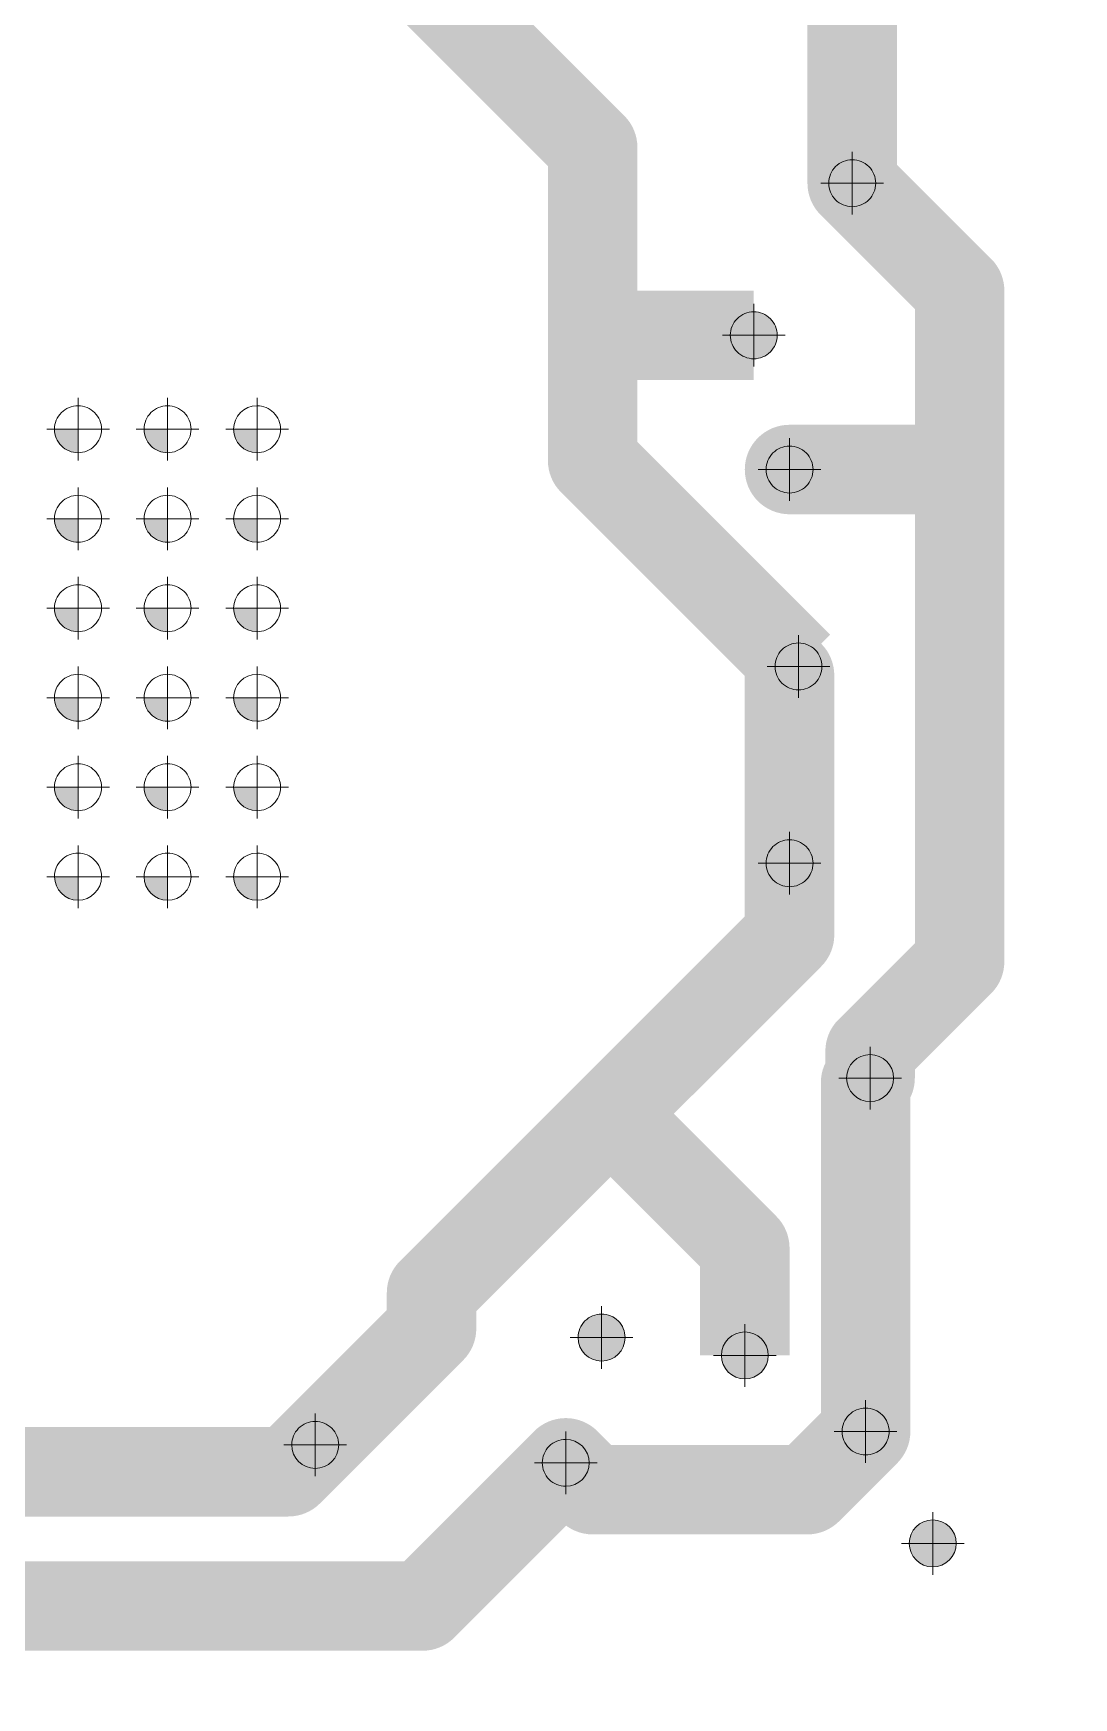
# Paper-space layout 'Layout1' of a CAD drawing. Header units: millimetres. Extents: x 0 to 841, y 0 to 594.
# Drawn here: x 220.17 to 243.42, y 160.48 to 197.68 of the extents above; entities that cross this region are included whole.
import ezdxf

# ---------------------------------------------------------------- set-up
doc = ezdxf.new("R2010")
doc.units = ezdxf.units.MM
for name, color, linetype in [('MidLayer1', 16, 'Continuous'), ('PDF _Геометрия', 7, 'Continuous'), ('PDF _Сплошная заливка', 7, 'Continuous')]:
    doc.layers.add(name, color=color, linetype=linetype)

psp = doc.layouts.get("Layout1")

# ---------------------------------------------------------------- hatches: boundary and pattern name
at = {"layer": 'PDF _Сплошная заливка', "true_color": 0xf5f5f5}
h = psp.add_hatch(color=7, dxfattribs=at)
h.dxf.hatch_style = 1
h.paths.add_polyline_path([(152.1983518411448, 217.7255349687034), (151.6734172367974, 217.7255349687034), (151.6734172367974, 217.2006003644951, 0.4143145161782934)])
h.paths.add_polyline_path([(151.6734172367974, 218.2504695730072), (151.6734172367974, 217.7255349687034), (152.1983518411448, 217.7255349687034, 0.4143145161453508)])
h.paths.add_polyline_path([(151.6734172367974, 218.2504695730072, 0.4143145159939858), (151.1484826324499, 217.7255349687034), (151.6734172367974, 217.7255349687034)])
h.paths.add_polyline_path([(168.473441247264, 221.0501257350684, 0.4143145162007099), (167.9485066428874, 220.5251911307137), (168.473441247264, 220.5251911307137)])
h.paths.add_polyline_path([(168.473441247264, 221.0501257350684), (168.473441247264, 220.5251911307137), (168.9983758516114, 220.5251911307137, 0.414314515925784)])
h.paths.add_polyline_path([(168.9983758516114, 220.5251911307137), (168.473441247264, 220.5251911307137), (168.473441247264, 220.0002565264172, 0.4143145159641667)])
h.paths.add_polyline_path([(190.6738005555294, 222.2506892753886), (190.6738005555294, 221.7250491136624), (191.1987351598768, 221.7250491136624, 0.4140361066713306)])
h.paths.add_polyline_path([(190.6738005555294, 222.2506892753886, 0.4140361064556106), (190.1488659512547, 221.7250491136624), (190.6738005555294, 221.7250491136624)])
h.paths.add_polyline_path([(191.1987351598768, 221.7250491136624), (190.6738005555294, 221.7250491136624), (190.6738005555294, 221.2001145092568, 0.4143145161188053)])
h.paths.add_polyline_path([(208.4735992089213, 167.8503086415253, 0.4143145160073847), (207.9486646045302, 167.3253740371197), (208.4735992089213, 167.3253740371197)])
h.paths.add_polyline_path([(208.4735992089213, 167.8503086415253), (208.4735992089213, 167.3253740371197), (208.9985338132542, 167.3253740371197, 0.4143145162440775)])
h.paths.add_polyline_path([(208.9985338132542, 167.3253740371197), (208.4735992089213, 167.3253740371197), (208.4735992089213, 166.8004394327495, 0.4143145161385547)])
h.paths.add_polyline_path([(205.6739479858029, 166.6504661808799, 0.414314516295859), (205.1490133814118, 166.1255315764452), (205.6739479858029, 166.1255315764452)])
h.paths.add_polyline_path([(205.6739479858029, 166.6504661808799), (205.6739479858029, 166.1255315764452), (206.1988825901503, 166.1255315764452, 0.4143145162657374)])
h.paths.add_polyline_path([(206.1988825901503, 166.1255315764452), (205.6739479858029, 166.1255315764452), (205.6739479858029, 165.5998914148799, 0.4140361063894542)])
h.paths.add_polyline_path([(202.7988021354645, 167.3253719204481), (202.2738675311462, 167.3253719204481), (202.2738675311462, 166.8004373162034, 0.4143145160152931)])
h.paths.add_polyline_path([(202.2738675311462, 167.8503065248765), (202.2738675311462, 167.3253719204481), (202.7988021354645, 167.3253719204481, 0.4143145162635712)])
h.paths.add_polyline_path([(202.2738675311462, 167.8503065248765, 0.4143145159817456), (201.7489329268424, 167.3253719204481), (202.2738675311462, 167.3253719204481)])
h.paths.add_polyline_path([(195.5985902574735, 164.1250509549832), (195.0736556531551, 164.1250509549832), (195.0736556531551, 163.6001163505557, 0.4143145160571014)])
h.paths.add_polyline_path([(195.0736556531551, 164.649985559367), (195.0736556531551, 164.1250509549832), (195.5985902574735, 164.1250509549832, 0.4143145160438534)])
h.paths.add_polyline_path([(195.0736556531551, 164.649985559367, 0.4143145163166619), (194.548721048764, 164.1250509549832), (195.0736556531551, 164.1250509549832)])
h.paths.add_polyline_path([(195.6740848847226, 167.950117477501), (195.6740848847226, 167.425182873219), (196.1990194890409, 167.425182873219, 0.4143145161126098)])
h.paths.add_polyline_path([(195.6740848847226, 167.950117477501, 0.4140361066578205), (195.14844472304, 167.425182873219), (195.6740848847226, 167.425182873219)])
h.paths.add_polyline_path([(196.1990194890409, 167.425182873219), (195.6740848847226, 167.425182873219), (195.6740848847226, 166.9002482691271, 0.4143145159523798)])
h.paths.add_polyline_path([(195.2740339160878, 170.8502795662475), (195.2740339160878, 170.3253449619219), (195.7989685204361, 170.3253449619219, 0.4143145160363984)])
h.paths.add_polyline_path([(195.2740339160878, 170.8502795662475, 0.4143145162213095), (194.749099311945, 170.3253449619219), (195.2740339160878, 170.3253449619219)])
h.paths.add_polyline_path([(195.7989685204361, 170.3253449619219), (195.2740339160878, 170.3253449619219), (195.2740339160878, 169.8004103575963, 0.4143145161191581)])
h.paths.add_polyline_path([(194.8739829474684, 178.0501033877385), (194.8739829474684, 177.5251687834129), (195.3989175518013, 177.5251687834129, 0.4143145159719741)])
h.paths.add_polyline_path([(194.8739829474684, 178.0501033877385, 0.4143145162208565), (194.3490483431501, 177.5251687834129), (194.8739829474684, 177.5251687834129)])
h.paths.add_polyline_path([(195.3989175518013, 177.5251687834129), (194.8739829474684, 177.5251687834129), (194.8739829474684, 177.0002341792183, 0.414314516152352)])
h.paths.add_polyline_path([(191.6735751984693, 180.0505656647924, 0.4140361065096199), (191.1486405941655, 179.5249255031099), (191.6735751984693, 179.5249255031099)])
h.paths.add_polyline_path([(191.6735751984693, 180.0505656647924), (191.6735751984693, 179.5249255031099), (192.1985098027876, 179.5249255031099, 0.4140361064194982)])
h.paths.add_polyline_path([(192.1985098027876, 179.5249255031099), (191.6735751984693, 179.5249255031099), (191.6735751984693, 178.9999908987552, 0.4138105735769094)])
h.paths.add_polyline_path([(189.7989095483031, 175.3250838953404), (189.2739749439847, 175.3250838953404), (189.2739749439847, 174.8001492910366, 0.4143145162915272)])
h.paths.add_polyline_path([(189.2739749439847, 175.8500184996733), (189.2739749439847, 175.3250838953404), (189.7989095483031, 175.3250838953404, 0.4143145162286138)])
h.paths.add_polyline_path([(189.2739749439847, 175.8500184996733, 0.4143145162399471), (188.7490403397101, 175.3250838953404), (189.2739749439847, 175.3250838953404)])
h.paths.add_polyline_path([(185.9740836207652, 173.9500833161596), (185.9740836207652, 173.4251487117758), (186.4990182250981, 173.4251487117758, 0.4138105734341527)])
h.paths.add_polyline_path([(185.9740836207652, 173.9500833161596, 0.4140361064449816), (185.4484434590536, 173.4251487117758), (185.9740836207652, 173.4251487117758)])
h.paths.add_polyline_path([(186.4990182250981, 173.4251487117758), (185.9740836207652, 173.4251487117758), (185.9740836207652, 172.9002141073838, 0.4138105735737928)])
h.paths.add_polyline_path([(183.3987996075653, 181.325061022801), (182.8738650032469, 181.325061022801), (182.8738650032469, 180.80012641849, 0.4143145160474299)])
h.paths.add_polyline_path([(182.8738650032469, 181.849995627002), (182.8738650032469, 181.325061022801), (183.3987996075653, 181.325061022801, 0.4143145160530207)])
h.paths.add_polyline_path([(182.8738650032469, 181.849995627002, 0.4143145161103427), (182.3489303988995, 181.325061022801), (182.8738650032469, 181.325061022801)])
h.paths.add_polyline_path([(178.1988425727154, 177.9251188573512), (177.6739079683971, 177.9251188573512), (177.6739079683971, 177.4001842530402, 0.4143145161012762)])
h.paths.add_polyline_path([(177.6739079683971, 178.4500534616623), (177.6739079683971, 177.9251188573512), (178.1988425727154, 177.9251188573512, 0.414314515917926)])
h.paths.add_polyline_path([(177.6739079683971, 178.4500534616623, 0.4143145161406156), (177.1489733638887, 177.9251188573512), (177.6739079683971, 177.9251188573512)])
h.paths.add_polyline_path([(177.6739079683971, 176.6499285253917, 0.4143145162124949), (177.1489733639469, 176.124993921007), (177.6739079683971, 176.124993921007)])
h.paths.add_polyline_path([(177.6739079683971, 176.6499285253917), (177.6739079683971, 176.124993921007), (178.1988425727154, 176.124993921007, 0.4143145159898055)])
h.paths.add_polyline_path([(178.1988425727154, 176.124993921007), (177.6739079683971, 176.124993921007), (177.6739079683971, 175.6000593165431, 0.4143145162918798)])
h.paths.add_polyline_path([(178.1988425727154, 174.3255639585782), (177.6739079683971, 174.3255639585782), (177.6739079683971, 173.799923796962, 0.4140361064744309)])
h.paths.add_polyline_path([(177.6739079683971, 174.850498562962), (177.6739079683971, 174.3255639585782), (178.1988425727154, 174.3255639585782, 0.4138105736383851)])
h.paths.add_polyline_path([(177.6739079683971, 174.850498562962, 0.4138105736728677), (177.1489733640933, 174.3255639585782), (177.6739079683971, 174.3255639585782)])
h.paths.add_polyline_path([(178.1988425727154, 172.5254291444448), (177.6739079683971, 172.5254291444448), (177.6739079683971, 172.0004945401047, 0.4143145161516976)])
h.paths.add_polyline_path([(177.6739079683971, 173.0503637487777), (177.6739079683971, 172.5254291444448), (178.1988425727154, 172.5254291444448, 0.4143145161872592)])
h.paths.add_polyline_path([(177.6739079683971, 173.0503637487777, 0.4143145162217128), (177.1489733640497, 172.5254291444448), (177.6739079683971, 172.5254291444448)])
h.paths.add_polyline_path([(210.7984103934327, 148.3247380873013), (210.2734757891144, 148.3247380873013), (210.2734757891144, 147.7998034828729, 0.4143145159431113)])
h.paths.add_polyline_path([(210.2734757891144, 148.8496726916705), (210.2734757891144, 148.3247380873013), (210.7984103934327, 148.3247380873013, 0.4143145161639881)])
h.paths.add_polyline_path([(210.2734757891144, 148.8496726916705, 0.4143145160537259), (209.748541184767, 148.3247380873013), (210.2734757891144, 148.3247380873013)])
h.paths.add_polyline_path([(214.8737091496591, 149.0504996888853, 0.4140361066051746), (214.3487745453117, 148.5248595274074), (214.8737091496591, 148.5248595274074)])
h.paths.add_polyline_path([(214.8737091496591, 149.0504996888853), (214.8737091496591, 148.5248595274074), (215.398643753992, 148.5248595274074, 0.4140361065116345)])
h.paths.add_polyline_path([(215.398643753992, 148.5248595274074), (214.8737091496591, 148.5248595274074), (214.8737091496591, 147.9999249232428, 0.4138105736144621)])
h.paths.add_polyline_path([(224.0741758707768, 148.6498546410617), (224.0741758707768, 148.1249200368306), (224.5991104750951, 148.1249200368306, 0.4138105736229028)])
h.paths.add_polyline_path([(224.0741758707768, 148.6498546410617, 0.4140361065574474), (223.5485357091825, 148.1249200368306), (224.0741758707768, 148.1249200368306)])
h.paths.add_polyline_path([(224.5991104750951, 148.1249200368306), (224.0741758707768, 148.1249200368306), (224.0741758707768, 147.5999854324832, 0.4138105737494737)])
h.paths.add_polyline_path([(199.4735107507518, 137.8504434652655, 0.4140361065414498), (198.948576146448, 137.3248033036639), (199.4735107507518, 137.3248033036639)])
h.paths.add_polyline_path([(199.4735107507518, 137.8504434652655), (199.4735107507518, 137.3248033036639), (199.9984453550992, 137.3248033036639, 0.4140361063449201)])
h.paths.add_polyline_path([(199.9984453550992, 137.3248033036639), (199.4735107507518, 137.3248033036639), (199.4735107507518, 136.7998686992728, 0.413810573930181)])
h.paths.add_polyline_path([(226.4737761252613, 166.6504605364321), (226.4737761252613, 166.1255259319819), (226.9987107296088, 166.1255259319819, 0.4143145162374789)])
h.paths.add_polyline_path([(226.4737761252613, 166.6504605364321, 0.414314516018718), (225.9488415209139, 166.1255259319819), (226.4737761252613, 166.1255259319819)])
h.paths.add_polyline_path([(226.9987107296088, 166.1255259319819), (226.4737761252613, 166.1255259319819), (226.4737761252613, 165.5998857703512, 0.4140361064201334)])
h.paths.add_polyline_path([(218.873513278651, 166.0501632438913, 0.4138105737003637), (218.3485786743909, 165.5252286396239), (218.873513278651, 165.5252286396239)])
h.paths.add_polyline_path([(218.873513278651, 166.0501632438913), (218.873513278651, 165.5252286396239), (219.3991534402453, 165.5252286396239, 0.4140361067285753)])
h.paths.add_polyline_path([(219.3991534402453, 165.5252286396239), (218.873513278651, 165.5252286396239), (218.873513278651, 165.0002940353274, 0.414036106303966)])
h.paths.add_polyline_path([(232.073784128746, 166.2497287050951, 0.4143145162670892), (231.5488495245295, 165.7247941005949), (232.073784128746, 165.7247941005949)])
h.paths.add_polyline_path([(232.073784128746, 166.2497287050951), (232.073784128746, 165.7247941005949), (232.5994242903403, 165.7247941005949, 0.4140361066303627)])
h.paths.add_polyline_path([(232.5994242903403, 165.7247941005949), (232.073784128746, 165.7247941005949), (232.073784128746, 165.199859496181, 0.414036106719437)])
h.paths.add_polyline_path([(233.3988206703175, 168.5251551143087), (232.8738860659992, 168.5251551143087), (232.8738860659992, 167.9995149526417, 0.4140361065130878)])
h.paths.add_polyline_path([(232.8738860659992, 169.0500897186198), (232.8738860659992, 168.5251551143087), (233.3988206703175, 168.5251551143087, 0.4143145162466969)])
h.paths.add_polyline_path([(232.8738860659992, 169.0500897186198, 0.4143145161581951), (232.3489514616663, 168.5251551143087), (232.8738860659992, 168.5251551143087)])
h.paths.add_polyline_path([(236.0742938149992, 168.6501304725439, 0.4140361065888485), (235.5493592105781, 168.1244903108686), (236.0742938149992, 168.1244903108686)])
h.paths.add_polyline_path([(236.0742938149992, 168.6501304725439), (236.0742938149992, 168.1244903108686), (236.5992284193176, 168.1244903108686, 0.4140361064654579)])
h.paths.add_polyline_path([(236.5992284193176, 168.1244903108686), (236.0742938149992, 168.1244903108686), (236.0742938149992, 167.5995557066449, 0.4138105737836125)])
h.paths.add_polyline_path([(238.7737559066359, 166.9498933947957, 0.4143145161069174), (238.2488213024058, 166.4249587903164), (238.7737559066359, 166.4249587903164)])
h.paths.add_polyline_path([(238.7737559066359, 166.9498933947957), (238.7737559066359, 166.4249587903164), (239.2986905109688, 166.4249587903164, 0.4143145160450619)])
h.paths.add_polyline_path([(239.2986905109688, 166.4249587903164), (238.7737559066359, 166.4249587903164), (238.7737559066359, 165.9000241860863, 0.4143145161314987)])
h.paths.add_polyline_path([(240.2730650924, 164.4498154358603, 0.4138105737350976), (239.7481304880971, 163.9248808314319), (240.2730650924, 163.9248808314319)])
h.paths.add_polyline_path([(240.2730650924, 164.4498154358603), (240.2730650924, 163.9248808314319), (240.7987052539952, 163.9248808314319, 0.4140361065355619)])
h.paths.add_polyline_path([(240.7987052539952, 163.9248808314319), (240.2730650924, 163.9248808314319), (240.2730650924, 163.3999462271208, 0.4140361066992561)])
h.paths.add_polyline_path([(242.9986328027931, 154.3251921714896), (242.4736981984602, 154.3251921714896), (242.4736981984602, 153.8002575671421, 0.4143145161691765)])
h.paths.add_polyline_path([(242.4736981984602, 154.8501267757706), (242.4736981984602, 154.3251921714896), (242.9986328027931, 154.3251921714896, 0.4143145161299412)])
h.paths.add_polyline_path([(242.4736981984602, 154.8501267757706, 0.4143145161493297), (241.9487635941855, 154.3251921714896), (242.4736981984602, 154.3251921714896)])
h.paths.add_polyline_path([(238.8739450380886, 155.2500761442402, 0.4143145162615562), (238.3490104339303, 154.7251415398709), (238.8739450380886, 154.7251415398709)])
h.paths.add_polyline_path([(238.8739450380886, 155.2500761442402), (238.8739450380886, 154.7251415398709), (239.398879642436, 154.7251415398709, 0.4143145162270018)])
h.paths.add_polyline_path([(239.398879642436, 154.7251415398709), (238.8739450380886, 154.7251415398709), (238.8739450380886, 154.200206935669, 0.4143145161652975)])
h.paths.add_polyline_path([(235.1740027462643, 155.1502750691502), (235.1740027462643, 154.6253404648901), (235.6989373505971, 154.6253404648901, 0.4143145161469626)])
h.paths.add_polyline_path([(235.1740027462643, 155.1502750691502, 0.4143145160874237), (234.6490681417558, 154.6253404648901), (235.1740027462643, 154.6253404648901)])
h.paths.add_polyline_path([(235.6989373505971, 154.6253404648901), (235.1740027462643, 154.6253404648901), (235.1740027462643, 154.1004058604844, 0.4143145162862383)])
h.paths.add_polyline_path([(250.3992229437322, 153.9252428031082), (249.8735827821379, 153.9252428031082), (249.8735827821379, 153.4003081988772, 0.4140361066499366)])
h.paths.add_polyline_path([(249.8735827821379, 154.4501774074265), (249.8735827821379, 153.9252428031082), (250.3992229437322, 153.9252428031082, 0.4140361063217318)])
h.paths.add_polyline_path([(249.8735827821379, 154.4501774074265, 0.4138105737451508), (249.3486481778777, 153.9252428031082), (249.8735827821379, 153.9252428031082)])
h.paths.add_polyline_path([(258.7988821703207, 155.1250831471184), (258.2739475659878, 155.1250831471184), (258.2739475659878, 154.6001485428728, 0.414314516135327)])
h.paths.add_polyline_path([(258.2739475659878, 155.6500177515313), (258.2739475659878, 155.1250831471184), (258.7988821703207, 155.1250831471184, 0.4143145160675783)])
h.paths.add_polyline_path([(258.2739475659878, 155.6500177515313, 0.4143145160498977), (257.7490129616403, 155.1250831471184), (258.2739475659878, 155.1250831471184)])
h.paths.add_polyline_path([(272.6736657647084, 157.8501125173211, 0.4143145161541151), (272.1487311604628, 157.3251779129882), (272.6736657647084, 157.3251779129882)])
h.paths.add_polyline_path([(272.6736657647084, 157.8501125173211), (272.6736657647084, 157.3251779129882), (273.1993059263027, 157.3251779129882, 0.4140361064908767)])
h.paths.add_polyline_path([(273.1993059263027, 157.3251779129882), (272.6736657647084, 157.3251779129882), (272.6736657647084, 156.8002433087281, 0.4140361065225919)])
h.paths.add_polyline_path([(238.4738940694829, 194.849989109071, 0.4143145160803721), (237.948959465019, 194.3250545046362), (238.4738940694829, 194.3250545046362)])
h.paths.add_polyline_path([(238.4738940694829, 194.849989109071), (238.4738940694829, 194.3250545046362), (238.9988286738012, 194.3250545046362, 0.414314516202723)])
h.paths.add_polyline_path([(238.9988286738012, 194.3250545046362), (238.4738940694829, 194.3250545046362), (238.4738940694829, 193.8001199002597, 0.4143145162069038)])
h.paths.add_polyline_path([(236.273966520685, 191.450232505123, 0.4143145160824371), (235.7490319162648, 190.9252979007529), (236.273966520685, 190.9252979007529)])
h.paths.add_polyline_path([(236.273966520685, 191.450232505123), (236.273966520685, 190.9252979007529), (236.7989011250033, 190.9252979007529, 0.4143145161237918)])
h.paths.add_polyline_path([(236.7989011250033, 190.9252979007529), (236.273966520685, 190.9252979007529), (236.273966520685, 190.40036329645, 0.4143145161027872)])
h.paths.add_polyline_path([(237.5990030622565, 187.925317098146), (237.0740684579382, 187.925317098146), (237.0740684579382, 187.4003824938713, 0.4143145163138917)])
h.paths.add_polyline_path([(237.0740684579382, 188.4502517022961), (237.0740684579382, 187.925317098146), (237.5990030622565, 187.925317098146, 0.4143145161951678)])
h.paths.add_polyline_path([(237.0740684579382, 188.4502517022961, 0.4143145160074351), (236.5491338536499, 187.925317098146), (237.0740684579382, 187.925317098146)])
h.paths.add_polyline_path([(237.2737411636103, 184.0500932153113, 0.4143145162250879), (236.7488065592047, 183.525158610913), (237.2737411636103, 183.525158610913)])
h.paths.add_polyline_path([(237.2737411636103, 184.0500932153113), (237.2737411636103, 183.525158610913), (237.7986757679432, 183.525158610913, 0.4143145160127746)])
h.paths.add_polyline_path([(237.7986757679432, 183.525158610913), (237.2737411636103, 183.525158610913), (237.2737411636103, 183.0002240064628, 0.4143145162824681)])
h.paths.add_polyline_path([(237.0740684579382, 179.6499241445631, 0.4143145162671977), (236.5491338536053, 179.1249895403184), (237.0740684579382, 179.1249895403184)])
h.paths.add_polyline_path([(237.0740684579382, 179.6499241445631), (237.0740684579382, 179.1249895403184), (237.5990030622565, 179.1249895403184, 0.4143145162665936)])
h.paths.add_polyline_path([(237.5990030622565, 179.1249895403184), (237.0740684579382, 179.1249895403184), (237.0740684579382, 178.6000549358901, 0.414314516106313)])
h.paths.add_polyline_path([(238.8739450380886, 174.8505112630241, 0.4138105734832128), (238.349010433843, 174.325576658603), (238.8739450380886, 174.325576658603)])
h.paths.add_polyline_path([(238.8739450380886, 174.8505112630241), (238.8739450380886, 174.325576658603), (239.398879642436, 174.325576658603, 0.4138105736366761)])
h.paths.add_polyline_path([(239.398879642436, 174.325576658603), (238.8739450380886, 174.325576658603), (238.8739450380886, 173.7999364968705, 0.4140361065884645)])
h.paths.add_polyline_path([(227.999190929781, 214.3256019754876), (227.4735507681867, 214.3256019754876), (227.4735507681867, 213.8006673713885, 0.4140361062471906)])
h.paths.add_polyline_path([(227.4735507681867, 214.8505365798133), (227.4735507681867, 214.3256019754876), (227.999190929781, 214.3256019754876, 0.4140361069679717)])
h.paths.add_polyline_path([(227.4735507681867, 214.8505365798133, 0.4143145161756234), (226.9486161637074, 214.3256019754876), (227.4735507681867, 214.3256019754876)])
h.paths.add_polyline_path([(239.6592302728318, 83.72502555276924), (238.8337282740699, 83.72502555276924), (238.8337282740699, 82.90022911126152, 0.4142795420006267)])
h.paths.add_polyline_path([(238.8337282740699, 83.72502555276924), (238.0089318325549, 83.72502555276924, 0.4144568005956653), (238.8337282740699, 82.90022911126152)])
h.paths.add_polyline_path([(238.8337282740699, 84.54982199424057, 0.4144568006233478), (238.0089318325549, 83.72502555276924), (238.8337282740699, 83.72502555276924)])
h.paths.add_polyline_path([(239.6592302728318, 88.8050378527746), (238.8337282740699, 88.8050378527746), (238.8337282740699, 87.98024141126689, 0.4142795419835161)])
h.paths.add_polyline_path([(238.8337282740699, 88.8050378527746), (238.0089318325404, 88.8050378527746, 0.4144568008033954), (238.8337282740699, 87.98024141126689)])
h.paths.add_polyline_path([(238.8337282740699, 89.6298342942523, 0.4144568006801236), (238.0089318325404, 88.8050378527746), (238.8337282740699, 88.8050378527746)])
h.paths.add_polyline_path([(234.5792179728046, 88.8050378527746), (233.7537159740718, 88.8050378527746), (233.7537159740718, 87.98024141130327, 0.4142795421205959)])
h.paths.add_polyline_path([(233.7537159740718, 88.8050378527746), (232.928919532586, 88.8050378527746, 0.4144568006438129), (233.7537159740718, 87.98024141130327)])
h.paths.add_polyline_path([(233.7537159740718, 89.62983429431142, 0.4144568007462985), (232.928919532586, 88.8050378527746), (233.7537159740718, 88.8050378527746)])
h.paths.add_polyline_path([(233.7537159740718, 83.72502555276924), (232.928919532586, 83.72502555276924, 0.4144568007016798), (233.7537159740718, 82.90022911125425)])
h.paths.add_polyline_path([(233.7537159740718, 84.54982199421147, 0.4144568007292013), (232.928919532586, 83.72502555276924), (233.7537159740718, 83.72502555276924)])
h.paths.add_polyline_path([(234.5792179728046, 83.72502555276924), (233.7537159740718, 83.72502555276924), (233.7537159740718, 82.90022911125425, 0.414279542061594)])
h.paths.add_polyline_path([(229.4992056728074, 83.72502555276924), (228.6737036740601, 83.72502555276924), (228.6737036740601, 82.90022911128335, 0.4142795420499978)])
h.paths.add_polyline_path([(228.6737036740601, 83.72502555276924), (227.8489072326324, 83.72502555276924, 0.4144568007394983), (228.6737036740601, 82.90022911128335)])
h.paths.add_polyline_path([(228.6737036740601, 84.54982199426968, 0.414456800690645), (227.8489072326324, 83.72502555276924), (228.6737036740601, 83.72502555276924)])
h.paths.add_polyline_path([(228.6737036740601, 89.62983429423048, 0.4144568005950555), (227.8489072325888, 88.8050378527746), (228.6737036740601, 88.8050378527746)])
h.paths.add_polyline_path([(228.6737036740601, 88.8050378527746), (227.8489072325888, 88.8050378527746, 0.4144568006419522), (228.6737036740601, 87.98024141129599)])
h.paths.add_polyline_path([(229.4992056728074, 88.8050378527746), (228.6737036740601, 88.8050378527746), (228.6737036740601, 87.98024141129599, 0.4142795419526963)])
h.paths.add_polyline_path([(223.593691374062, 89.62983429423048, 0.4144568006308263), (222.7688949326198, 88.8050378527746), (223.593691374062, 88.8050378527746)])
h.paths.add_polyline_path([(223.593691374062, 88.8050378527746), (222.7688949326198, 88.8050378527746, 0.4144568007541255), (223.593691374062, 87.98024141118594)])
h.paths.add_polyline_path([(224.4191933728093, 88.8050378527746), (223.593691374062, 88.8050378527746), (223.593691374062, 87.98024141118594, 0.4142795420692323)])
h.paths.add_polyline_path([(219.3391810728267, 88.8050378527746), (218.5136790740639, 88.8050378527746), (218.5136790740639, 87.98024141131782, 0.4142795419945077)])
h.paths.add_polyline_path([(218.5136790740639, 88.8050378527746), (217.6888826326663, 88.8050378527746, 0.4144568007119441), (218.5136790740639, 87.98024141131782)])
h.paths.add_polyline_path([(218.5136790740639, 89.62983429425958, 0.414456800741166), (217.6888826326663, 88.8050378527746), (218.5136790740639, 88.8050378527746)])
h.paths.add_polyline_path([(218.5136790740639, 84.54982199421147, 0.4144568007605728), (217.6888826326226, 83.72502555276924), (218.5136790740639, 83.72502555276924)])
h.paths.add_polyline_path([(218.5136790740639, 83.72502555276924), (217.6888826326226, 83.72502555276924, 0.414456800656772), (218.5136790740639, 82.9002291112979)])
h.paths.add_polyline_path([(219.3391810728267, 83.72502555276924), (218.5136790740639, 83.72502555276924), (218.5136790740639, 82.9002291112979, 0.4142795420919418)])
h.paths.add_polyline_path([(223.593691374062, 84.54982199425513, 0.4144568007266672), (222.7688949326489, 83.72502555276924), (223.593691374062, 83.72502555276924)])
h.paths.add_polyline_path([(223.593691374062, 83.72502555276924), (222.7688949326489, 83.72502555276924, 0.4144568006990811), (223.593691374062, 82.90022911135702)])
h.paths.add_polyline_path([(224.4191933728093, 83.72502555276924), (223.593691374062, 83.72502555276924), (223.593691374062, 82.90022911135702, 0.4142795420141573)])
h.paths.add_polyline_path([(217.3988985971332, 94.92507965984214), (216.8739639927858, 94.92507965984214), (216.8739639927858, 94.4001450554656, 0.4143145160615337)])
h.paths.add_polyline_path([(216.8739639927858, 95.45001426410226), (216.8739639927858, 94.92507965984214), (217.3988985971332, 94.92507965984214, 0.4143145161433357)])
h.paths.add_polyline_path([(228.6737036740601, 105.8501385899795), (228.6737036740601, 105.325203985632), (229.1986382784075, 105.325203985632, 0.4143145161467613)])
h.paths.add_polyline_path([(228.6737036740601, 105.8501385899795, 0.4143145162060978), (228.1487690697709, 105.325203985632), (228.6737036740601, 105.325203985632)])
h.paths.add_polyline_path([(229.1986382784075, 105.325203985632), (228.6737036740601, 105.325203985632), (228.6737036740601, 104.8002693813355, 0.4143145162157693)])
at = {"layer": 'PDF _Сплошная заливка', "transparency": 33554559}
for points in [[(237.9491005766145, 194.3248428374695, 0.41420844044467), (238.4741057366577, 193.7998376772653), (238.4741057366577, 193.7998376774044), (238.4741057366577, 193.7998376774044), (238.4741057366577, 194.3248428374695), (238.4741057366577, 194.3248428374695)], [(235.7488908048731, 190.9252979007529, 0.1988478172598837), (235.9026317327084, 190.5540336685012), (235.9026317326793, 190.554033668494, 0.1988478171087452), (236.27389596496, 190.4002927406668), (236.27389596496, 190.4002927406887), (236.27389596496, 190.4002927406887), (236.27389596496, 190.9252979007529), (236.27389596496, 190.9252979007529)], [(220.6488364660322, 188.8253210050611, 0.1988982044743874), (220.8025773938084, 188.4540567727659), (220.8025773938375, 188.4540567728022, 0.1988478171877482), (221.1738416261046, 188.3003158450697), (221.1738416261046, 188.3003158450033), (221.1738416261046, 188.3003158450033), (221.1738416261046, 188.8253210050611), (221.1738416261046, 188.8253210050611)], [(222.6488090862599, 188.8253224161822, 0.4142084407441553), (223.1738142463178, 188.3003172562198), (223.1738142463178, 188.300317256118), (223.1738142463178, 188.300317256118), (223.1738142463178, 188.8253224161822), (223.1738142463178, 188.8253224161822)], [(224.648852262198, 188.8253238272814, 0.4142588364650934), (225.1738574222704, 188.3003186672099), (225.1738574222704, 188.3003186672317), (225.1738574222704, 188.3003186672317), (225.1738574222704, 188.8253238272814), (225.1738574222704, 188.8253238272814)], [(236.5488516306773, 187.9252465424211, 0.4141858729581568), (237.0738567907497, 187.4003119380955), (237.0738567907497, 187.4003119380809), (237.0738567907497, 187.4003119380809), (237.0738567907497, 187.9252465424211), (237.0738567907497, 187.9252465424211)], [(220.6488364660322, 186.8252820624652, 0.1987974353669954), (220.8025773939548, 186.4540178303009), (220.8025773938375, 186.4540178301982, 0.1988478172857913), (221.1738416261046, 186.3002769022028), (221.1738416261046, 186.3002769024001), (221.1738416261046, 186.3002769024001), (221.1738416261046, 186.8252820624652), (221.1738416261046, 186.8252820624652)], [(222.6488090862599, 186.8252834735645, 0.4142084406608893), (223.1738142463178, 186.3002783134702), (223.1738142463178, 186.3002783135139), (223.1738142463178, 186.3002783135139), (223.1738142463178, 186.8252834735645), (223.1738142463178, 186.8252834735645)], [(224.648852262198, 186.8252848846782, 0.1987974350824968), (224.802593190047, 186.454020652463), (224.8025931900033, 186.4540206524339, 0.1988478173001642), (225.1738574222704, 186.300279724453), (225.1738574222704, 186.3002797246277), (225.1738574222704, 186.3002797246277), (225.1738574222704, 186.8252848846782), (225.1738574222704, 186.8252848846782)], [(220.6488364660322, 184.8252431198621, 0.1988800816247601), (220.8025773939257, 184.4540494433927), (220.8025773938375, 184.4540494433272, 0.1989694848691367), (221.1738416261046, 184.3003085155729), (221.1738416261046, 184.3003085155219), (221.1738416261046, 184.3003085155219), (221.1738416261046, 184.8252431198621), (221.1738416261046, 184.8252431198621)], [(222.6488090862599, 184.8252445309613, 0.4141858731884154), (223.1738142463178, 184.3003099266502), (223.1738142463178, 184.300309926643), (223.1738142463178, 184.300309926643), (223.1738142463178, 184.8252445309613), (223.1738142463178, 184.8252445309613)], [(224.648852262198, 184.8252459420823, 0.4142362713174484), (225.1738574222704, 184.300311337684), (225.1738574222704, 184.3003113377567), (225.1738574222704, 184.3003113377567), (225.1738574222704, 184.8252459420823), (225.1738574222704, 184.8252459420823)], [(236.7488771149879, 183.5252997223547, 0.4142588364937442), (237.2738822750739, 183.0002945623196), (237.2738822750739, 183.0002945623041), (237.2738822750739, 183.0002945623041), (237.2738822750739, 183.5252997223547), (237.2738822750739, 183.5252997223547)], [(220.6488364660322, 182.8252747329757, 0.1988478172753555), (220.8025773937939, 182.4540105006577), (220.8025773938375, 182.4540105007241, 0.198847817234286), (221.1738416261046, 182.3002695730497), (221.1738416261046, 182.3002695729251), (221.1738416261046, 182.3002695729251), (221.1738416261046, 182.8252747329757), (221.1738416261046, 182.8252747329757)], [(222.6488090862599, 182.8252761440895, 0.4142084404250364), (223.1738142463178, 182.3002709840171), (223.1738142463178, 182.3002709840389), (223.1738142463178, 182.3002709840389), (223.1738142463178, 182.8252761440895), (223.1738142463178, 182.8252761440895)], [(224.648852262198, 182.8252775552032, 0.4142588359579926), (225.1738574222704, 182.3002723951381), (225.1738574222704, 182.3002723951536), (225.1738574222704, 182.3002723951536), (225.1738574222704, 182.8252775552032), (225.1738574222704, 182.8252775552032)], [(220.6488364660322, 180.8252456681771, 0.1988800820847053), (220.8025773938521, 180.4540519916568), (220.8025773938375, 180.4540519916422, 0.1989561124372439), (221.1738416261046, 180.3002405081265), (221.1738416261046, 180.300240508112), (221.1738416261046, 180.300240508112), (221.1738416261046, 180.8252456681771), (221.1738416261046, 180.8252456681771)], [(222.6488090862599, 180.8252470792909, 0.4141580434211269), (223.1738142463178, 180.3002419192039), (223.1738142463178, 180.300241919233), (223.1738142463178, 180.300241919233), (223.1738142463178, 180.8252470792909), (223.1738142463178, 180.8252470792909)], [(224.648852262198, 180.8252484904046, 0.1988800818127549), (224.8025931900179, 180.4540548138843), (224.8025931900033, 180.4540548138698, 0.1989561125613774), (225.1738574222704, 180.3002433303177), (225.1738574222704, 180.3002433303468), (225.1738574222704, 180.3002433303468), (225.1738574222704, 180.8252484904046), (225.1738574222704, 180.8252484904046)], [(236.5488516306773, 179.1252717632165, 0.4142084405741496), (237.0738567907497, 178.6002666031304), (237.0738567907497, 178.6002666031668), (237.0738567907497, 178.6002666031668), (237.0738567907497, 179.1252717632165), (237.0738567907497, 179.1252717632165)], [(220.6488364660322, 178.8252772813053, 0.1988478173874946), (220.8025773938084, 178.4540130490091), (220.8025773938375, 178.4540130490391, 0.1988478171814433), (221.1738416261046, 178.3002721213866), (221.1738416261046, 178.3002721212401), (221.1738416261046, 178.3002721212401), (221.1738416261046, 178.8252772813053), (221.1738416261046, 178.8252772813053)], [(222.6488090862599, 178.825278692419, 0.4142084405781267), (223.1738142463178, 178.3002735323175), (223.1738142463178, 178.3002735323539), (223.1738142463178, 178.3002735323539), (223.1738142463178, 178.825278692419), (223.1738142463178, 178.825278692419)], [(224.648852262198, 178.8252801035328, 0.4142588362990812), (225.1738574222704, 178.300274943585), (225.1738574222704, 178.3002749434686), (225.1738574222704, 178.3002749434686), (225.1738574222704, 178.8252801035328), (225.1738574222704, 178.8252801035328)], [(238.3488693223203, 174.3252238799801, 0.4141580432235249), (238.8738744823927, 173.8002187198131), (238.8738744823927, 173.8002187199149), (238.8738744823927, 173.8002187199149), (238.8738744823927, 174.3252238799801), (238.8738744823927, 174.3252238799801)], [(232.3488809059413, 168.5248728914098, 0.4142588361774795), (232.8738860659992, 167.999867731382), (232.8738860659992, 167.9998677313529), (232.8738860659992, 167.9998677313529), (232.8738860659992, 168.5248728914098), (232.8738860659992, 168.5248728914098)], [(235.5490769877674, 168.1248430894998, 0.4142084406542442), (236.0740821478098, 167.5998379292737), (236.0740821478098, 167.5998379294347), (236.0740821478098, 167.5998379294347), (236.0740821478098, 168.1248430894998), (236.0740821478098, 168.1248430894998)], [(238.2488918580134, 166.4252410132153, 0.4142588363730489), (238.7738970181003, 165.9002358531066), (238.7738970181003, 165.9002358531648), (238.7738970181003, 165.9002358531648), (238.7738970181003, 166.4252410132153), (238.7738970181003, 166.4252410132153)], [(225.9488415209285, 166.1252437090757, 0.4142588363059793), (226.4738466809863, 165.6002385488941), (226.4738466809863, 165.6002385490115), (226.4738466809863, 165.6002385490115), (226.4738466809863, 166.1252437090757), (226.4738466809863, 166.1252437090757)], [(231.5490611916016, 165.7248646563262, 0.4142084406770994), (232.074066351644, 165.1998594962984), (232.074066351644, 165.199859496262), (232.074066351644, 165.199859496262), (232.074066351644, 165.7248646563262), (232.074066351644, 165.7248646563262)], [(239.7484127109806, 163.9249513871641, 0.4142588359313559), (240.2734178710239, 163.3999462270408), (240.2734178710239, 163.399946227099), (240.2734178710239, 163.399946227099), (240.2734178710239, 163.9249513871641), (240.2734178710239, 163.9249513871641)]]:
    psp.add_hatch(color=7, dxfattribs=at).paths.add_polyline_path(points)

# ---------------------------------------------------------------- linework, layer by layer
at = {"layer": 'MidLayer1', "const_width": 2.00000108}
for points in [[(238.4740328377834, 194.3248000369017), (238.4740328377834, 201.5247856369019)], [(228.473824237783, 199.3252472369018), (232.6738361577832, 195.1252353169016)], [(232.6738361577832, 190.9252386369021), (232.6738361577832, 195.1252353169016)], [(238.4740328377834, 194.3248000369017), (240.8738349977834, 191.9249978769017)], [(240.8738349977834, 187.9252395569015), (240.8738349977834, 191.9249978769017)], [(232.6738361577832, 190.9252386369021), (232.6738412377831, 190.9252437169021)], [(232.6738361577832, 188.1252391569019), (232.6738361577832, 190.9252386369021)], [(232.6738412377831, 190.9252437169021), (236.2738238777833, 190.9252437169021)], [(232.6738361577832, 188.1252391569019), (237.2738269577835, 183.5252483569016)], [(237.0738222777832, 187.9252446369014), (240.8738299177835, 187.9252446369014)], [(240.8738299177835, 187.9252446369014), (240.8738349977834, 187.9252395569015)], [(240.8738349977834, 176.9252412369019), (240.8738349977834, 187.9252395569015)], [(237.0738222777832, 183.3252436769021), (237.2738269577835, 183.5252483569016)], [(237.0738222777832, 179.1252469969018), (237.0738222777832, 183.3252436769021)], [(237.0738222777832, 177.5252298769014), (237.0738222777832, 179.1252469969018)], [(233.0738302777831, 173.5252378769014), (237.0738222777832, 177.5252298769014)], [(238.8738237577832, 174.9252299969016), (240.8738349977834, 176.9252412369019)], [(238.8738237577832, 174.325246436902), (238.8738237577832, 174.9252299969016)], [(238.7738239577834, 174.2252466369014), (238.8738237577832, 174.325246436902)], [(238.7738239577834, 166.4252469969019), (238.7738239577834, 174.2252466369014)], [(229.0738331977832, 169.5252407969015), (233.0738302777831, 173.5252378769014)], [(233.0738302777831, 173.5252378769014), (236.074037637783, 170.5250305169016)], [(236.074037637783, 168.1248524369016), (236.074037637783, 170.5250305169016)], [(229.0738331977832, 168.7252627169014), (229.0738331977832, 169.5252407969015)], [(226.4738180777836, 166.1252475969018), (229.0738331977832, 168.7252627169014)], [(237.4738163977831, 165.1252394369017), (238.7738239577834, 166.4252469969019)], [(225.8738091177834, 165.5252386369016), (226.4738180777836, 166.1252475969018)], [(228.8744279577836, 162.5252395569019), (232.074045637783, 165.7248572369022)], [(232.074045637783, 165.7248572369022), (232.6736634377835, 165.1252394369017)], [(218.8738281977835, 165.5252386369016), (225.8738091177834, 165.5252386369016)], [(232.6736634377835, 165.1252394369017), (237.4738163977831, 165.1252394369017)], [(204.4738366777833, 162.5252395569019), (228.8744279577836, 162.5252395569019)]]:
    psp.add_lwpolyline(points, dxfattribs=at)
at = {"layer": 'MidLayer1', "const_width": 0.999998}
for points in [[(232.1738371577835, 195.1252353169016, 1), (233.1738351577837, 195.1252353169016, 1)], [(232.1738371577835, 195.1252353169016, 1), (233.1738351577837, 195.1252353169016, 1)], [(237.9740338377828, 194.3248000369017, 1), (238.9740318377831, 194.3248000369017, 1)], [(237.9740338377828, 194.3248000369017, 1), (238.9740318377831, 194.3248000369017, 1)], [(240.3738359977829, 191.9249978769017, 1), (241.3738339977831, 191.9249978769017, 1)], [(240.3738359977829, 191.9249978769017, 1), (241.3738339977831, 191.9249978769017, 1)], [(232.1738371577835, 190.9252386369021, 1), (233.1738351577837, 190.9252386369021, 1)], [(232.1738371577835, 190.9252386369021, 1), (233.1738351577837, 190.9252386369021, 1)], [(232.1738371577835, 190.9252386369021, 1), (233.1738351577837, 190.9252386369021, 1)], [(232.1738422377834, 190.9252437169021, 1), (233.1738402377837, 190.9252437169021, 1)], [(232.1738422377834, 190.9252437169021, 1), (233.1738402377837, 190.9252437169021, 1)], [(232.1738371577835, 188.1252391569019, 1), (233.1738351577837, 188.1252391569019, 1)], [(232.1738371577835, 188.1252391569019, 1), (233.1738351577837, 188.1252391569019, 1)], [(236.5738232777835, 187.9252446369014, 1), (237.5738212777828, 187.9252446369014, 1)], [(240.3738309177829, 187.9252446369014, 1), (241.3738289177832, 187.9252446369014, 1)], [(240.3738309177829, 187.9252446369014, 1), (241.3738289177832, 187.9252446369014, 1)], [(240.3738359977829, 187.9252395569015, 1), (241.3738339977831, 187.9252395569015, 1)], [(240.3738359977829, 187.9252395569015, 1), (241.3738339977831, 187.9252395569015, 1)], [(240.3738359977829, 187.9252395569015, 1), (241.3738339977831, 187.9252395569015, 1)], [(236.5738232777835, 183.3252436769021, 1), (237.5738212777828, 183.3252436769021, 1)], [(236.5738232777835, 183.3252436769021, 1), (237.5738212777828, 183.3252436769021, 1)], [(236.5738232777835, 179.1252469969018, 1), (237.5738212777828, 179.1252469969018, 1)], [(236.5738232777835, 179.1252469969018, 1), (237.5738212777828, 179.1252469969018, 1)], [(236.5738232777835, 177.5252298769014, 1), (237.5738212777828, 177.5252298769014, 1)], [(236.5738232777835, 177.5252298769014, 1), (237.5738212777828, 177.5252298769014, 1)], [(240.3738359977829, 176.9252412369019, 1), (241.3738339977831, 176.9252412369019, 1)], [(240.3738359977829, 176.9252412369019, 1), (241.3738339977831, 176.9252412369019, 1)], [(238.3738247577835, 174.9252299969016, 1), (239.3738227577828, 174.9252299969016, 1)], [(238.3738247577835, 174.9252299969016, 1), (239.3738227577828, 174.9252299969016, 1)], [(238.2738249577828, 174.2252466369014, 1), (239.2738229577831, 174.2252466369014, 1)], [(238.2738249577828, 174.2252466369014, 1), (239.2738229577831, 174.2252466369014, 1)], [(238.3738247577835, 174.325246436902, 1), (239.3738227577828, 174.325246436902, 1)], [(238.3738247577835, 174.325246436902, 1), (239.3738227577828, 174.325246436902, 1)], [(232.5738312777835, 173.5252378769014, 1), (233.5738292777837, 173.5252378769014, 1)], [(232.5738312777835, 173.5252378769014, 1), (233.5738292777837, 173.5252378769014, 1)], [(232.5738312777835, 173.5252378769014, 1), (233.5738292777837, 173.5252378769014, 1)], [(235.5740386377834, 170.5250305169016, 1), (236.5740366377836, 170.5250305169016, 1)], [(235.5740386377834, 170.5250305169016, 1), (236.5740366377836, 170.5250305169016, 1)], [(228.5738341977835, 169.5252407969015, 1), (229.5738321977838, 169.5252407969015, 1)], [(228.5738341977835, 169.5252407969015, 1), (229.5738321977838, 169.5252407969015, 1)], [(228.5738341977835, 168.7252627169014, 1), (229.5738321977838, 168.7252627169014, 1)], [(228.5738341977835, 168.7252627169014, 1), (229.5738321977838, 168.7252627169014, 1)], [(238.2738249577828, 166.4252469969019, 1), (239.2738229577831, 166.4252469969019, 1)], [(238.2738249577828, 166.4252469969019, 1), (239.2738229577831, 166.4252469969019, 1)], [(225.973819077783, 166.1252475969018, 1), (226.9738170777832, 166.1252475969018, 1)], [(225.973819077783, 166.1252475969018, 1), (226.9738170777832, 166.1252475969018, 1)], [(231.5740466377833, 165.7248572369022, 1), (232.5740446377836, 165.7248572369022, 1)], [(231.5740466377833, 165.7248572369022, 1), (232.5740446377836, 165.7248572369022, 1)], [(225.3738101177837, 165.5252386369016, 1), (226.373808117783, 165.5252386369016, 1)], [(225.3738101177837, 165.5252386369016, 1), (226.373808117783, 165.5252386369016, 1)], [(232.1736644377829, 165.1252394369017, 1), (233.1736624377832, 165.1252394369017, 1)], [(232.1736644377829, 165.1252394369017, 1), (233.1736624377832, 165.1252394369017, 1)], [(236.9738173977835, 165.1252394369017, 1), (237.9738153977837, 165.1252394369017, 1)], [(236.9738173977835, 165.1252394369017, 1), (237.9738153977837, 165.1252394369017, 1)], [(228.374428957783, 162.5252395569019, 1), (229.3744269577833, 162.5252395569019, 1)], [(228.374428957783, 162.5252395569019, 1), (229.3744269577833, 162.5252395569019, 1)]]:
    psp.add_lwpolyline(points, format="xyb", close=True, dxfattribs=at)
at = {"layer": 'PDF _Геометрия', "lineweight": 9}
for points in [[(238.4738940694829, 193.6251416988639), (238.4738940694829, 195.0249673104231)], [(239.1738068752552, 194.3250545046362), (237.7739812637105, 194.3250545046362)], [(236.273966520685, 190.225385094966), (236.273966520685, 191.6252107065252)], [(236.9738793264573, 190.9252979007529), (235.5740537149127, 190.9252979007529)], [(221.1736299589306, 188.1251259763826), (221.1736299589306, 189.5249515879273)], [(223.1738848020418, 188.1251273874818), (223.1738848020418, 189.524952999041)], [(225.174139645183, 188.1251287986038), (225.174139645183, 189.524954410163)], [(221.8735427647021, 188.8250387821549), (220.4737171531583, 188.8250387821549)], [(223.8737976078141, 188.8250401932687), (222.4739719962695, 188.8250401932687)], [(225.8740524509553, 188.8250416043834), (224.4735212821347, 188.8250416043834)], [(237.0740684579382, 187.2254042923591), (237.0740684579382, 188.6252299039184)], [(237.7739812637105, 187.925317098146), (236.3741556521513, 187.925317098146)], [(221.1736299589306, 186.1253692566784), (221.1736299589306, 187.5251948682376)], [(223.1738848020418, 186.1253706677921), (223.1738848020418, 187.5251962793513)], [(225.174139645183, 186.1253720789059), (225.174139645183, 187.5251976904651)], [(221.8735427647021, 186.8252820624652), (220.4737171531583, 186.8252820624652)], [(223.8737976078141, 186.8252834735645), (222.4739719962695, 186.8252834735645)], [(225.8740524509553, 186.8252848846782), (224.4735212821347, 186.8252848846782)], [(221.1736299589306, 184.1256125369805), (221.1736299589306, 185.5254381485397)], [(223.1738848020418, 184.1256139481025), (223.1738848020418, 185.5254395596471)], [(225.174139645183, 184.1256153592162), (225.174139645183, 185.5254409707609)], [(221.8735427647021, 184.8255253427601), (220.4737171531583, 184.8255253427601)], [(223.8737976078141, 184.8255267538748), (222.4739719962695, 184.8255267538748)], [(225.8740524509553, 184.8255281649886), (224.4735212821347, 184.8255281649886)], [(237.2737411636103, 182.8252458051261), (237.2737411636103, 184.2250714166853)], [(221.1736299589306, 182.1251502600221), (221.1736299589306, 183.5249758715813)], [(223.1738848020418, 182.1251516711359), (223.1738848020418, 183.5249772826951)], [(225.174139645183, 182.1251530822497), (225.174139645183, 183.5249786938089)], [(237.9736539693827, 183.525158610913), (236.5738283578235, 183.525158610913)], [(221.8735427647021, 182.8250630658017), (220.4737171531583, 182.8250630658017)], [(223.8737976078141, 182.8250644769228), (222.4739719962695, 182.8250644769228)], [(225.8740524509553, 182.825065888022), (224.4735212821347, 182.825065888022)], [(221.1736299589306, 180.1254034181288), (221.1736299589306, 181.5252290296808)], [(223.1738848020418, 180.1254048292435), (223.1738848020418, 181.5252304407954)], [(225.174139645183, 180.1254062403646), (225.174139645183, 181.5252318519092)], [(221.8735427647021, 180.8253162239012), (220.4737171531583, 180.8253162239012)], [(223.8737976078141, 180.8253176350231), (222.4739719962695, 180.8253176350231)], [(225.8740524509553, 180.8253190461369), (224.4735212821347, 180.8253190461369)], [(237.0740684579382, 178.4250767345306), (237.0740684579382, 179.8256079033522)], [(221.1736299589306, 178.1249411411632), (221.1736299589306, 179.5254723099838)], [(223.1738848020418, 178.1249425522842), (223.1738848020418, 179.5254737210976)], [(225.174139645183, 178.124943963398), (225.174139645183, 179.5254751322186)], [(237.7739812637105, 179.1249895403184), (236.3741556521513, 179.1249895403184)], [(221.8735427647021, 178.8255595042115), (220.4737171531583, 178.8255595042115)], [(223.8737976078141, 178.8255609153252), (222.4739719962695, 178.8255609153252)], [(225.8740524509553, 178.825562326439), (224.4735212821347, 178.825562326439)], [(238.8739450380886, 173.6249582955693), (238.8739450380886, 175.0254894643908)], [(239.57385784389, 174.325576658603), (238.1740322323162, 174.325576658603)], [(232.8738860659992, 167.824536751275), (232.8738860659992, 169.2250679200956)], [(233.5737988717715, 168.5251551143087), (232.1739732602123, 168.5251551143087)], [(236.0742938149992, 167.424577505089), (236.0742938149992, 168.8251086739097)], [(236.7742066207716, 168.1244903108686), (235.3743810092269, 168.1244903108686)], [(238.7737559066359, 165.7250459845368), (238.7737559066359, 167.1255771533502)], [(226.4737761252613, 165.4249075689336), (226.4737761252613, 166.8254387377542)], [(232.073784128746, 165.0248812948143), (232.073784128746, 166.4247069063745)], [(239.4736687124082, 166.4249587903164), (238.0738431008635, 166.4249587903164)], [(227.1736889310337, 166.1255259319819), (225.7738633194745, 166.1255259319819)], [(232.7744024917943, 165.7247941005949), (231.3738713229736, 165.7247941005949)], [(240.2730650924, 163.2249680256596), (240.2730650924, 164.6247936372188)], [(240.9736834554346, 163.9248808314319), (239.5731522866131, 163.9248808314319)]]:
    psp.add_lwpolyline(points, dxfattribs=at)
for points in [[(238.9988286738012, 194.3250545046362, 0.414314516202723), (238.4738940694829, 194.849989109071, 0.414314516080372), (237.948959465019, 194.3250545046362, 0.4143145160846032), (238.4738940694829, 193.8001199002597, 0.4143145162069038)], [(236.7989011250033, 190.9252979007529, 0.414314516123792), (236.273966520685, 191.450232505123, 0.4143145160824371), (235.7490319162648, 190.9252979007529, 0.4143145162496688), (236.273966520685, 190.40036329645, 0.4143145161027872)], [(221.6985645632481, 188.8250387821549, 0.4143145160712553), (221.1736299589306, 189.3499733864078, 0.4143145161463074), (220.6486953546705, 188.8250387821549, 0.4143145160173079), (221.1736299589306, 188.300104177873, 0.4143145161305416)], [(223.6988194063902, 188.8250401932687, 0.4143145158190983), (223.1738848020418, 189.3499747975798, 0.4143145163025078), (222.6489501976798, 188.8250401932687, 0.4143145160802714), (223.1738848020418, 188.300105588914, 0.414314516349907)], [(225.6990742495013, 188.8250416043834, 0.4143145161320024), (225.174139645183, 189.3499762086208, 0.414036106319538), (224.6484994836032, 188.8250416043834, 0.4140361063803168), (225.174139645183, 188.300107000036, 0.4143145163810362)], [(237.5990030622565, 187.925317098146, 0.4143145161951677), (237.0740684579382, 188.4502517022961, 0.414314516007435), (236.5491338536499, 187.925317098146, 0.4143145161263104), (237.0740684579382, 187.4003824938713, 0.4143145163138917)], [(221.6985645632481, 186.8252820624652, 0.4143145161085295), (221.1736299589306, 187.3502166669145, 0.4143145161834811), (220.6486953545968, 186.8252820624652, 0.4143145162197989), (221.1736299589306, 186.3003474582861, 0.4143145161447463)], [(223.6988194063902, 186.8252834735645, 0.4143145160448103), (223.1738848020418, 187.3502180779483, 0.414314515963411), (222.6489501976071, 186.8252834735645, 0.4143145160943754), (223.1738848020418, 186.3003488691807, 0.4143145159877905)], [(225.6990742495013, 186.8252848846782, 0.4143145161693775), (225.174139645183, 187.3502194888429, 0.4140361065447624), (224.6484994836769, 186.8252848846782, 0.4140361063945603), (225.174139645183, 186.3003502803017, 0.4143145160188695)], [(221.6985645632481, 184.8255253427601, 0.4143145160943755), (221.1736299589306, 185.3504599471885, 0.414314516169579), (220.6486953545532, 184.8255253427601, 0.4143145162339025), (221.1736299589306, 184.3005907385518, 0.4143145161588501)], [(223.6988194063902, 184.8255267538748, 0.4143145162189427), (223.1738848020418, 185.3504613580685, 0.4143145163256281), (222.6489501978408, 184.8255267538748, 0.4143145161085293), (223.1738848020418, 184.3005921494464, 0.4143145161901305)], [(225.6990742495013, 184.8255281649886, 0.4143145161550721), (225.174139645183, 185.3504627693942, 0.4140361065306191), (224.6484994836323, 184.8255281649886, 0.4140361065965958), (225.174139645183, 184.3005935607066, 0.4143145162211085)], [(237.7986757679432, 183.525158610913, 0.4143145160127747), (237.2737411636103, 184.0500932153113, 0.4143145162250877), (236.7488065592047, 183.525158610913, 0.414314516118503), (237.2737411636103, 183.0002240064628, 0.4143145162824602)], [(221.6985645632481, 182.8250630658017, 0.4143145161352261), (221.1736299589306, 183.3499976703174, 0.414314516021992), (220.6486953545095, 182.8250630658017, 0.4143145161931525), (221.1736299589306, 182.3001284613952, 0.4143145161180498)], [(223.6988194063902, 182.8250644769228, 0.4143145162595919), (223.1738848020418, 183.349999081212, 0.4143145161781924), (222.6489501977826, 182.8250644769228, 0.4143145164443018), (223.1738848020418, 182.3001298725753, 0.4143145161493301)], [(225.6990742495013, 182.825065888022, 0.4143145161958727), (225.174139645183, 183.3500004922457, 0.4140361065711253), (224.6484994834432, 182.825065888022, 0.4140361063679924), (225.174139645183, 182.3001312836964, 0.4143145159923238)], [(221.6985645632481, 180.8253162239012, 0.4143145163527781), (221.1736299589306, 181.3502508281686, 0.4143145162397959), (220.6486953545386, 180.8253162239012, 0.4143145161636856), (221.1736299589306, 180.300381619671, 0.4143145160885323)], [(223.6988194063902, 180.8253176350231, 0.4143145161009739), (223.1738848020418, 181.3502522393487, 0.4143145162077097), (222.6489501976944, 180.8253176350231, 0.414314516226498), (223.1738848020418, 180.3003830307048, 0.4143145161197624)], [(225.6990742495013, 180.8253190461369, 0.4143145162254404), (225.174139645183, 181.3502536505207, 0.4140361064128057), (224.6484994834723, 180.8253190461369, 0.4140361065263621), (225.174139645183, 180.3003844418331, 0.4143145161508414)], [(221.6985645632481, 178.8255595042115, 0.4143145161505388), (221.1736299589306, 179.3504941085735, 0.4143145160375063), (220.648695354656, 178.8255595042115, 0.4140361064711969), (221.1736299589306, 178.299919342558, 0.4140361065841326)], [(223.6988194063902, 178.8255609153252, 0.4143145160866687), (223.1738848020418, 179.3504955196072, 0.4143145160053696), (222.6489501977826, 178.8255609153252, 0.4140361065340386), (223.1738848020418, 178.29992075365, 0.4140361064275437)], [(225.6990742495013, 178.825562326439, 0.4143145160229998), (225.174139645183, 179.3504969306409, 0.4140361065867093), (224.6484994835887, 178.825562326439, 0.4137583891577991), (225.174139645183, 178.2999221648374, 0.414036106458441)], [(237.5990030622565, 179.1249895403184, 0.4143145162665936), (237.0740684579382, 179.6499241445631, 0.4143145162671978), (236.5491338536053, 179.1249895403184, 0.4143145161068169), (237.0740684579382, 178.6000549358901, 0.4143145161063131)], [(239.398879642436, 174.325576658603, 0.413810573636676), (238.8739450380886, 174.8505112630241, 0.4138105734832128), (238.349010433843, 174.325576658603, 0.4140361066230585), (238.8739450380886, 173.7999364968705, 0.4140361065884645)], [(233.3988206703175, 168.5251551143087, 0.4143145162466968), (232.8738860659992, 169.0500897186198, 0.414314516158195), (232.3489514616663, 168.5251551143087, 0.414036106424933), (232.8738860659992, 167.9995149526417, 0.41403610651308)], [(236.5992284193176, 168.1244903108686, 0.414036106465458), (236.0742938149992, 168.6501304725439, 0.4140361065888485), (235.5493592105781, 168.1244903108686, 0.4138105737188114), (236.0742938149992, 167.5995557066449, 0.4138105737836045)], [(239.2986905109688, 166.4249587903164, 0.4143145160450619), (238.7737559066359, 166.9498933947957, 0.4143145161069174), (238.2488213024058, 166.4249587903164, 0.4143145160053195), (238.7737559066359, 165.9000241860863, 0.4143145161314987)], [(226.9987107296088, 166.1255259319819, 0.4143145162374788), (226.4737761252613, 166.6504605364321, 0.4143145160187179), (225.9488415209139, 166.1255259319819, 0.4140361065153502), (226.4737761252613, 165.5998857703512, 0.4140361064201334)], [(232.5994242903403, 165.7247941005949, 0.4140361066303627), (232.073784128746, 166.2497287050951, 0.4143145162670971), (231.5488495245295, 165.7247941005949, 0.4143145161681686), (232.073784128746, 165.199859496181, 0.414036106719437)], [(240.7987052539952, 163.9248808314319, 0.4140361065355619), (240.2730650924, 164.4498154358603, 0.4138105737350976), (239.7481304880971, 163.9248808314319, 0.4138105735227726), (240.2730650924, 163.3999462271208, 0.4140361066992562)]]:
    psp.add_lwpolyline(points, format="xyb", close=True, dxfattribs=at)

doc.saveas('drawing.dxf')
